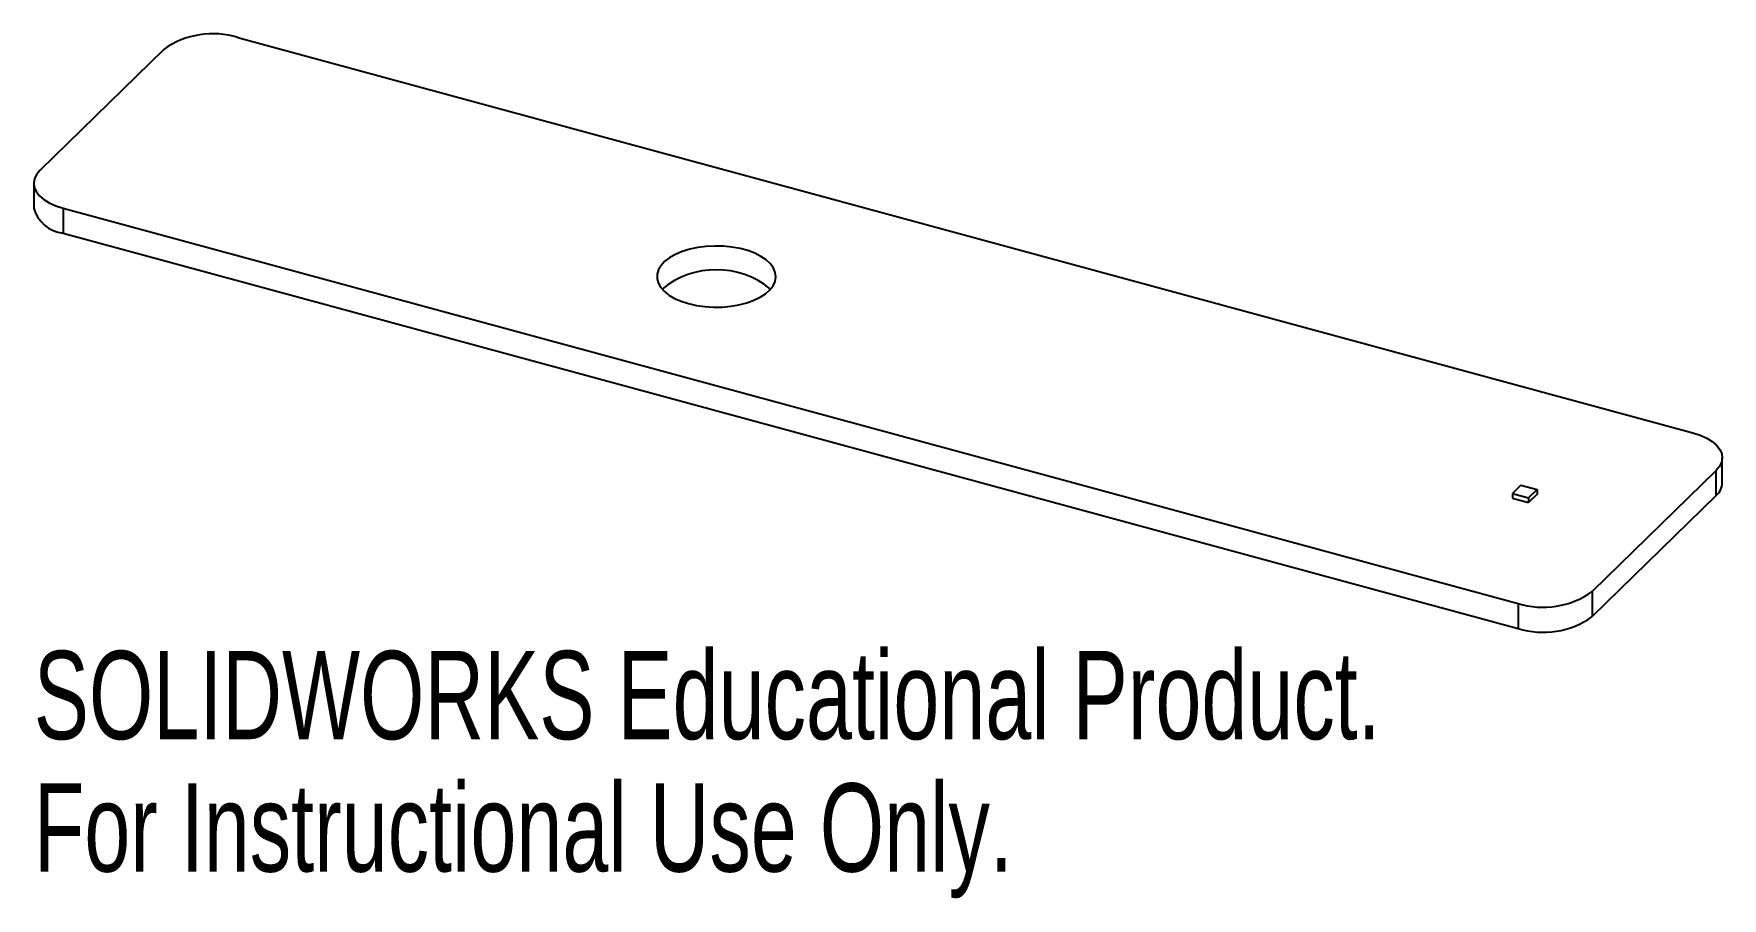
# Paper-space layout '_Trimetric' of a CAD drawing. Header units: millimetres. Extents: x -46.2 to 46.2, y -30.3 to 17.1.
import ezdxf

# ---------------------------------------------------------------- set-up
doc = ezdxf.new("R2010")
doc.units = ezdxf.units.MM
doc.styles.add('SLDTEXTSTYLE0', font='TXT', dxfattribs={"width": 0.7})

psp = doc.layouts.new('_Trimetric')

# ---------------------------------------------------------------- linework, layer by layer
at = {"color": 7, "linetype": 'Continuous', "lineweight": 25}
for p, q in [((-35.015, 16.857), (44.582, -4.776)), ((-39.069, 16.211), (-45.836, 9.607)), ((-46.182, 8.885), (-46.182, 7.514)), ((-44.582, 7.519), (35.015, -14.114)), ((-44.582, 7.519), (-44.582, 6.147)), ((-44.582, 6.147), (35.015, -15.485)), ((46.182, -7.514), (46.182, -6.143)), ((45.836, -6.864), (39.069, -13.469)), ((45.836, -6.864), (45.836, -8.235)), ((35.168, -7.638), (34.701, -8.094)), ((34.701, -8.094), (34.701, -8.351)), ((34.701, -8.094), (35.586, -8.334)), ((35.168, -7.638), (36.052, -7.878)), ((36.052, -7.878), (35.586, -8.334)), ((36.052, -8.136), (35.586, -8.591)), ((36.052, -7.878), (36.052, -8.136)), ((45.836, -8.235), (39.069, -14.84)), ((34.701, -8.351), (35.586, -8.591)), ((35.586, -8.334), (35.586, -8.591)), ((39.069, -13.469), (39.069, -14.84)), ((35.015, -14.114), (35.015, -15.485))]:
    psp.add_line(p, q, dxfattribs=at)
at = {"color": 7, "linetype": 'Continuous', "lineweight": 25, "flags": 128}
for points in [[(-45.836, 9.607), (-46.022, 9.384), (-46.138, 9.149), (-46.182, 8.908), (-46.152, 8.666), (-46.049, 8.429), (-45.875, 8.204), (-45.634, 7.995), (-45.334, 7.809), (-44.98, 7.649), (-44.582, 7.519)], [(-10.361, 2.295), (-9.926, 2.197), (-9.469, 2.132), (-8.997, 2.103), (-8.523, 2.109), (-8.056, 2.151), (-7.605, 2.228), (-7.181, 2.337), (-6.792, 2.477), (-6.447, 2.645), (-6.153, 2.837), (-5.916, 3.049), (-5.742, 3.276), (-5.634, 3.514), (-5.594, 3.757), (-5.624, 4.001), (-5.722, 4.24), (-5.887, 4.469), (-6.115, 4.684), (-6.401, 4.879), (-6.739, 5.05), (-7.122, 5.195), (-7.541, 5.309), (-7.989, 5.39), (-8.454, 5.437), (-8.928, 5.448), (-9.4, 5.424), (-9.861, 5.365), (-10.299, 5.272), (-10.707, 5.147), (-11.075, 4.992), (-11.395, 4.812), (-11.661, 4.61), (-11.867, 4.39), (-12.009, 4.156), (-12.083, 3.915), (-12.088, 3.671), (-12.024, 3.429), (-11.892, 3.194), (-11.695, 2.972), (-11.438, 2.766), (-11.125, 2.583), (-10.763, 2.424), (-10.361, 2.295)], [(44.582, -4.776), (44.98, -4.906), (45.334, -5.066), (45.634, -5.252), (45.875, -5.461), (46.049, -5.686), (46.152, -5.923), (46.182, -6.165), (46.138, -6.406), (46.022, -6.641), (45.836, -6.864)]]:
    psp.add_lwpolyline(points, dxfattribs=at)
at = {"color": 7, "linetype": 'Continuous', "lineweight": 25}
for centre, radius, start, end in [((-36.396, 12.48), 4.59, 72.48852, 125.60643), ((-44.358, 8.03), 1.896, 195.79572, 263.20131), ((-8.844, -0.54), 4.687, 50.7581, 129.2419), ((45.192, -7.482), 0.991, 310.50465, 358.13345), ((36.396, -9.737), 4.59, 252.48852, 305.60643), ((36.396, -11.108), 4.59, 252.48852, 305.60643)]:
    psp.add_arc(centre, radius, start, end, dxfattribs=at)

# ---------------------------------------------------------------- texts
at = {"color": 7, "linetype": 'Continuous', "char_height": 4.83362, "attachment_point": 1, "style": 'SLDTEXTSTYLE0'}
for s, insert in [('SOLIDWORKS Educational Product.', (-46.182, -16.718)), ('For Instructional Use Only.', (-46.182, -23.968))]:
    psp.add_mtext(s, dxfattribs=dict(at, insert=insert))

doc.saveas('drawing.dxf')
